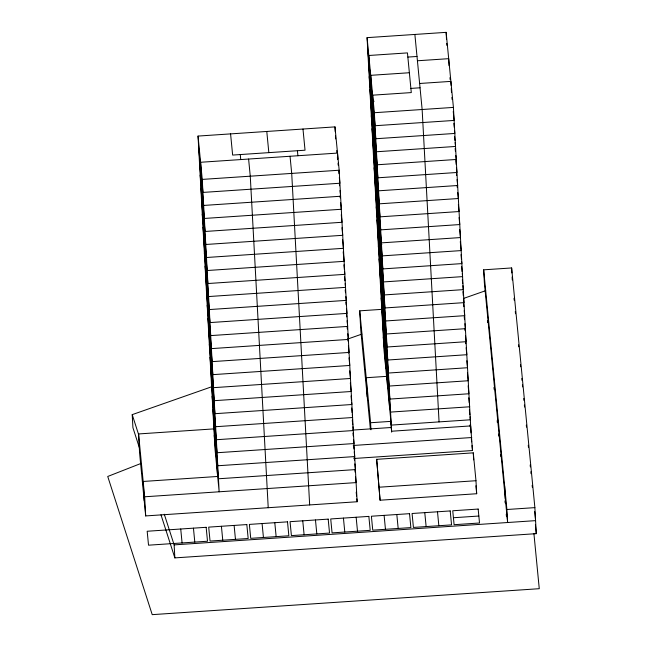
<?xml version="1.0" encoding="UTF-8"?>
<svg xmlns="http://www.w3.org/2000/svg" width="647" height="647" viewBox="0 0 647 647"><rect width="100%" height="100%" fill="white"/><g stroke="black" fill="none" stroke-linecap="round" stroke-linejoin="round"><path stroke-width="0.97" d="M140.488 463.64L107.734 476.467L152.223 614.65L539.266 588.697L533.912 533.5M139.396 447.764L132.918 427.659L132.214 414.638L212.248 386.574M347.536 339.117L361.835 334.111M463.778 298.356L485.695 290.665M470.046 416.797L470.337 419.798L391.273 425.103L383.995 350.035L367.075 37.647L446.131 32.35L453.418 107.41L471.04 432.892M407.853 57.073L417 56.467M417.42 60.769L448.686 58.675L449.067 65.687M409.365 72.739L370.731 75.327L387.65 387.715M419.62 83.479L450.894 81.385L451.105 85.396M410.885 88.404L420.04 87.79M372.138 101.361L374.12 101.231M367.075 37.647L374.354 112.715L453.418 107.41M198.039 136.072L202.244 179.405L219.163 491.793L214.958 448.46L198.039 136.072L334.984 126.885L339.182 170.226L357.144 501.748L145.688 515.926L139.598 453.086L138.563 433.943L214.893 428.824M202.244 179.405L339.182 170.226M377.969 224.695L379.951 224.566M379.894 244.542L381.876 244.404M483.665 269.823L506.908 509.504L507.62 522.517L484.368 282.844L483.665 269.823L511.631 267.955L534.875 507.628L536.282 533.662L174.852 557.892L160.974 514.802M370.351 428.872L360.759 329.978L359.724 310.835L381.859 309.355M387.335 376.311L366.21 377.727L367.245 396.87M359.724 310.835L370.577 422.734L390.699 421.383M352.736 430.077L391.249 427.497L391.605 431.226L470.668 425.92L472.488 450.538L353.958 458.488M353.254 445.468L471.784 437.526M376.667 459.33L473.272 452.851L475.974 480.721L476.677 493.734L380.08 500.212L376.667 459.33L380.08 500.212M218.492 476.41L143.165 481.457L144.208 500.6M138.563 433.943L144.653 496.783L356.101 482.605L355.543 476.863M379.377 487.199L475.974 480.721M506.908 509.504L534.875 507.628M453.418 517.737L478.845 516.031M164.281 514.228L174.14 544.879L535.579 520.641L534.705 511.591M132.214 414.638L138.684 434.752M514.009 298.235L514.195 300.176M515.295 311.482L515.513 313.746M518.53 344.835L518.724 346.808M520.463 364.779L520.657 366.784M521.797 378.511L521.975 380.371M522.412 384.884L522.606 386.898M523.738 398.503L523.924 400.444M524.361 404.998L524.563 407.012M526.31 425.087L526.512 427.125M528.267 445.225L528.462 447.231M530.184 464.967L530.37 466.899M530.839 471.752L531.025 473.685M532.158 485.323L532.344 487.256M535.409 524.604L536.282 533.662M487.474 320.54L487.66 322.538M493.96 387.432L494.154 389.421M497.179 420.671L497.373 422.661M498.473 434.008L498.667 435.997M500.446 454.315L500.641 456.305M504.959 500.899L505.153 502.889M506.253 514.236L506.447 516.225M449.964 77.616L450.158 79.589M451.889 97.406L452.083 99.412M453.248 111.421L454.121 120.431L375.066 125.728L367.779 50.668M453.854 123.431L454.243 127.435M454.534 130.443L454.825 133.444L375.77 138.741L368.491 63.681M454.558 136.452L454.946 140.456M455.14 142.453L455.528 146.457L376.473 151.762L369.194 76.702M455.164 148.462L455.456 151.471M455.844 155.474L456.232 159.477L377.177 164.775L369.898 89.715M455.771 160.48L456.159 164.484M456.45 167.484L456.936 172.49L377.88 177.796L370.602 102.727M456.483 173.501L456.677 175.499M457.065 179.502L457.647 185.511L378.584 190.808L371.305 115.748M457.089 185.511L457.283 187.517M457.769 192.523L458.351 198.524L379.288 203.829L372.009 128.761M458.375 204.533L459.055 211.545L379.999 216.842L372.712 141.782M459.079 217.554L459.758 224.558L380.703 229.855L373.424 154.795M459.685 229.564L460.462 237.57L381.406 242.876L374.128 167.816M460.292 241.582L461.165 250.591L382.11 255.888L374.831 180.828M461.004 254.595L461.489 259.601M461.683 261.606L461.877 263.604L382.814 268.909L375.535 193.841M461.61 266.613L462.095 271.619M462.29 273.616L462.581 276.625L383.517 281.922L376.239 206.862M462.314 279.625L462.702 283.629M462.896 285.634L463.284 289.638L384.229 294.935L376.942 219.875M462.92 291.643L463.309 295.647M463.6 298.647L463.988 302.65L384.933 307.956L377.654 232.896M463.527 303.661L463.818 306.662M464.206 310.665L464.692 315.671L385.636 320.969L378.358 245.909M464.231 316.674L464.522 319.675M464.91 323.678L465.395 328.684L386.34 333.989L379.061 258.921M464.845 328.692L465.039 330.69M465.525 335.696L466.107 341.705L387.043 347.002L379.765 271.942M465.549 341.705L465.743 343.711M466.131 347.714L466.81 354.718L387.747 360.015L380.468 284.955M466.835 360.727L467.514 367.731L388.459 373.036L381.172 297.976M467.441 372.745L468.218 380.751L389.162 386.049L381.884 310.989M468.145 385.758L468.921 393.764L389.866 399.07L382.587 324.001M468.752 397.776L469.237 402.782M469.431 404.779L469.625 406.785L390.57 412.082L383.291 337.022M469.366 409.786L469.843 414.792M470.005 424.925L470.199 426.931M471.331 438.593L471.647 441.836M472.011 445.565L472.488 450.538M475.909 485.776L476.677 493.734M414.873 34.445L422.143 109.513L439.062 421.893M437.493 511.793L438.844 525.728M424.78 512.642L426.13 526.577M396.821 514.519L398.172 528.453M384.108 515.368L385.458 529.303M336.723 150.573L336.909 152.514M337.378 157.367L337.572 159.308M338.688 170.857L338.963 173.711M339.335 177.521L339.893 183.238L202.948 192.418L198.75 149.085M339.392 183.877L339.578 185.778M340.039 190.541L340.597 196.251L203.651 205.439L199.454 162.098M340.007 195.936L340.193 197.845M340.654 202.608L341.301 209.272L204.363 218.451L200.158 175.119M341.268 214.667L342.004 222.285L205.067 231.472L200.861 188.131M341.972 227.687L342.708 235.306L205.77 244.485L201.565 201.152M342.587 239.746L343.411 248.319L206.474 257.498L202.268 214.165M343.193 251.812L344.123 261.331L207.177 270.519L202.98 227.186M343.905 264.825L344.366 269.589M344.544 271.497L344.827 274.352L207.881 283.532L203.684 240.199M344.511 276.892L344.883 280.701M345.158 283.556L345.53 287.365L208.593 296.552L204.387 253.212M345.215 289.905L345.498 292.767M345.862 296.577L346.234 300.386L209.296 309.565L205.091 266.232M345.83 301.971L346.105 304.826M346.477 308.635L346.938 313.399L210 322.578L205.795 279.245M346.444 314.038L346.719 316.893M347.091 320.702L347.641 326.42L210.704 335.599L206.498 292.266M347.148 327.05L347.334 328.959M347.795 333.715L348.353 339.432L211.407 348.612L207.21 305.279M347.762 339.117L347.949 341.018M348.409 345.781L349.057 352.445L212.111 361.633L207.913 318.292M348.377 351.175L348.555 353.084M349.024 357.848L349.76 365.466L212.823 374.645L208.617 331.313M349.728 370.86L350.464 378.479L213.526 387.658L209.321 344.325M350.334 382.927L351.167 391.5L214.23 400.679L210.024 357.346M351.046 395.94L351.507 400.703M351.693 402.604L351.871 404.512L214.933 413.692L210.728 370.359M351.653 408.006L352.114 412.77M352.3 414.67L352.583 417.525L215.637 426.713L211.432 383.372M352.267 420.073L352.728 424.828M352.914 426.737L353.286 430.546L216.341 439.725L212.143 396.393M352.971 433.086L353.246 435.941M353.618 439.75L353.99 443.559L217.044 452.738L212.847 409.405M353.585 445.152L353.958 448.961M354.232 451.816L354.693 456.58L217.756 465.759L213.55 422.426M354.2 457.211L354.475 460.074M354.847 463.883L355.397 469.593L218.46 478.772L214.254 435.439M354.896 470.159L355.09 472.132M356.214 492.173L356.586 496.006M356.861 498.877L357.144 501.748M356.141 517.244L357.492 531.179M343.436 518.093L344.786 532.028M302.982 129.036L305.036 150.209L232.637 155.07L230.583 133.889M297.41 150.719L297.895 155.741M290.042 156.267L291.708 173.404L309.662 504.935M315.469 519.97L316.82 533.904M266.782 131.462L268.837 152.635M302.756 520.827L304.106 534.762M248.602 159.049L250.268 176.186L268.222 507.709M240.263 154.552L240.749 159.574M274.797 522.703L276.148 536.63M262.084 523.552L263.434 537.487M234.117 525.429L235.468 539.363M221.411 526.278L222.762 540.213M193.445 528.154L194.796 542.089M180.731 529.003L182.082 542.938M511.631 267.955L511.898 272.961M512.117 276.965L512.278 279.965M504.611 485.808L505.323 498.829M473.272 452.851L473.653 459.855M451.266 88.396L451.485 92.4M446.131 32.35L446.511 39.362M446.729 43.365L446.842 45.363M374.354 112.715L391.653 432.147M390.917 421.367L391.298 428.419M389.575 407.561L372.656 95.174L411.29 92.586L407.448 52.9L368.806 55.488L385.725 367.876M370.577 422.734L370.957 429.786M337.847 159.089L337.524 153.08L200.586 162.268L217.497 474.655M338.066 163.093L338.171 165.098M334.984 126.885L335.251 131.891M335.469 135.902L335.631 138.903M174.14 544.879L174.852 557.892M144.653 496.783L145.688 515.926M206.158 527.305L147.176 531.252L148.527 545.186L207.509 541.232L206.158 527.305M246.83 524.571L208.698 527.127L210.049 541.062L248.181 538.506L246.83 524.571M287.503 521.846L249.37 524.402L250.721 538.336L288.853 535.781L287.503 521.846M328.183 519.12L290.05 521.676L291.401 535.611L329.533 533.055L328.183 519.12M368.855 516.395L330.722 518.951L332.073 532.885L370.205 530.33L368.855 516.395M409.527 513.669L371.394 516.225L372.745 530.16L410.877 527.596L409.527 513.669M450.199 510.936L412.074 513.492L413.425 527.426L451.557 524.871L450.199 510.936M478.165 509.06L452.746 510.766L454.097 524.701L479.516 522.994L478.165 509.06"/></g></svg>
